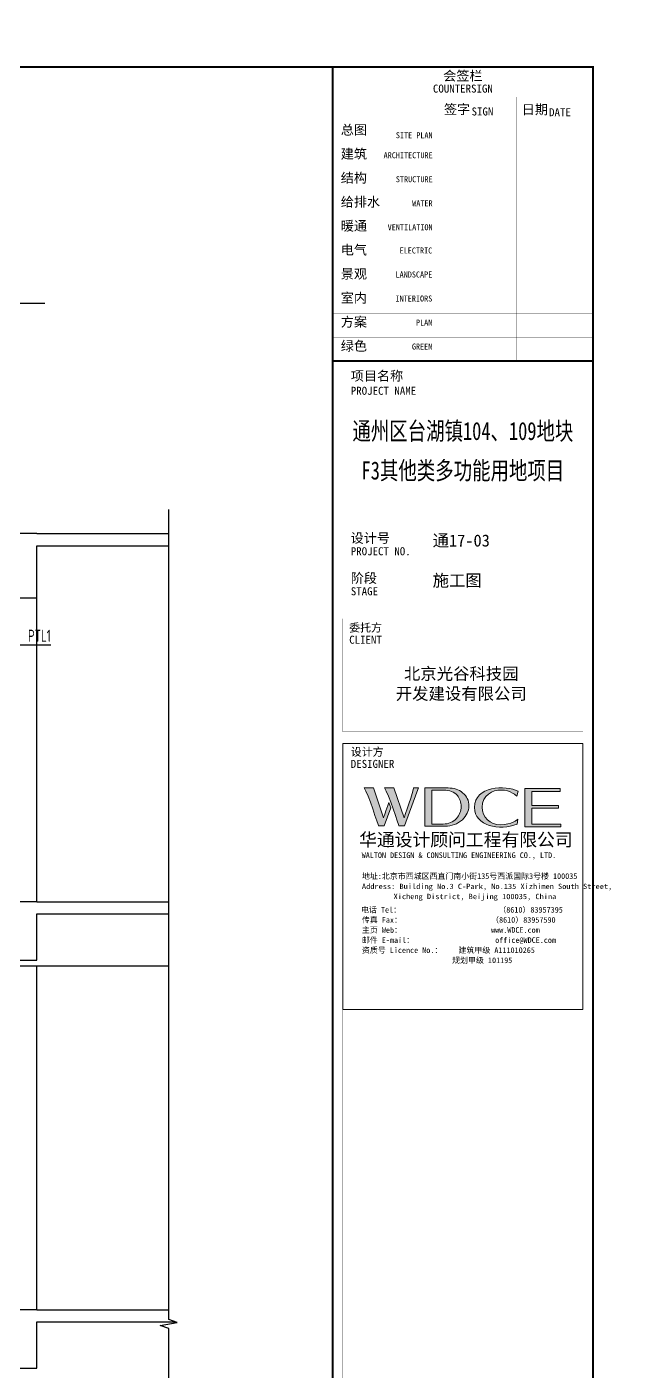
# Model space of a CAD drawing. Extents: x 20383 to 83436, y 6754 to 118707.
# Drawn here: x 75864 to 83436, y 101909 to 118707 of the extents above; entities that cross this region are included whole.
import ezdxf
from ezdxf.enums import TextEntityAlignment as Align

# ---------------------------------------------------------------- set-up
doc = ezdxf.new("R2010")
doc.units = 0
doc.header["$LTSCALE"] = 1000
doc.header["$MEASUREMENT"] = 0
doc.layers.get('0').update_dxf_attribs({"linetype": 'CONTINUOUS'})
doc.layers.get('Defpoints').update_dxf_attribs({"color": 167, "linetype": 'CONTINUOUS'})
for name, color, linetype in [('A_STR-砼墙', 51, 'CONTINUOUS'), ('A_STR-砼柱', 51, 'CONTINUOUS'), ('s-colu', 40, 'CONTINUOUS'), ('s-thin', 3, 'CONTINUOUS'), ('S_TEXT', 7, 'CONTINUOUS'), ('S_THIN', 7, 'CONTINUOUS')]:
    doc.layers.add(name, color=color, linetype=linetype)
doc.styles.add('TSSD_Dimension', font='tssdeng.shx', dxfattribs={"width": 0.7, "bigfont": 'TSSDCHN.SHX'})
doc.styles.add('图签信息$0$hwxh', font='STXIHEI.TTF')
doc.styles.add('图签信息$0$华文细黑', font='STXIHEI.TTF', dxfattribs={"height": 10})

# ---------------------------------------------------------------- blocks, each defined once
blk = doc.blocks.new('图签信息$0$logo2')
h = blk.add_hatch(color=7)
h.paths.add_polyline_path([(19.02, -7.36), (15.84, -7.36), (15.84, -3.97), (18.97, -3.97), (18.97, -4.24), (16.46, -4.24), (16.46, -5.45), (18.81, -5.45), (18.81, -5.69), (16.47, -5.69), (16.47, -7.12), (19.02, -7.12)])
edge = h.paths.add_edge_path()
edge.add_spline(control_points=[(15.26, -4.21), (15.26, -4.21), (15.13, -4.65), (15.13, -4.65), (15.13, -4.65), (14.62, -4.1), (13.73, -4.1), (13.04, -4.1), (12.07, -4.54), (12.08, -5.62), (12.08, -6.49), (12.77, -7.16), (13.73, -7.17), (14.66, -7.17), (15.23, -6.68), (15.23, -6.68), (15.23, -6.68), (15.16, -7.11), (15.16, -7.11), (13.63, -7.7), (11.42, -7.29), (11.41, -5.64), (11.4, -3.72), (14.16, -3.66), (15.26, -4.21)], knot_values=[0, 0, 0, 0, 1, 1, 1, 2, 2, 2, 3, 3, 3, 4, 4, 4, 5, 5, 5, 6, 6, 6, 7, 7, 7, 8, 8, 8, 8], degree=3, periodic=0)
edge = h.paths.add_edge_path(flags=16)
edge.add_spline(control_points=[(10.23, -5.57), (10.23, -5.16), (10.12, -4.83), (9.9, -4.58), (9.63, -4.27), (9.23, -4.12), (8.69, -4.12), (8.69, -4.12), (7.64, -4.12), (7.64, -4.12), (7.64, -4.12), (7.64, -7.1), (7.64, -7.1), (7.64, -7.1), (8.66, -7.1), (8.66, -7.1), (9.13, -7.1), (9.52, -6.93), (9.82, -6.6), (10.09, -6.31), (10.23, -5.96), (10.23, -5.57)], knot_values=[0, 0, 0, 0, 1, 1, 1, 2, 2, 2, 3, 3, 3, 4, 4, 4, 5, 5, 5, 6, 6, 6, 7, 7, 7, 7], degree=3, periodic=0)
edge = h.paths.add_edge_path()
edge.add_spline(control_points=[(10.92, -5.51), (10.92, -5.96), (10.72, -6.37), (10.34, -6.72), (9.92, -7.1), (9.41, -7.29), (8.82, -7.29), (8.82, -7.29), (7.03, -7.29), (7.03, -7.29), (7.03, -7.29), (7.03, -3.92), (7.03, -3.92), (7.03, -3.92), (9.1, -3.92), (9.1, -3.92), (9.59, -3.92), (10.01, -4.06), (10.36, -4.34), (10.73, -4.64), (10.92, -5.03), (10.92, -5.51)], knot_values=[0, 0, 0, 0, 1, 1, 1, 2, 2, 2, 3, 3, 3, 4, 4, 4, 5, 5, 5, 6, 6, 6, 7, 7, 7, 7], degree=3, periodic=0)
at = {"lineweight": 0}
blk.add_lwpolyline([(19.02, -7.36), (15.84, -7.36), (15.84, -3.97), (18.97, -3.97), (18.97, -4.24), (16.46, -4.24), (16.46, -5.45), (18.81, -5.45), (18.81, -5.69), (16.47, -5.69), (16.47, -7.12), (19.02, -7.12), (19.02, -7.36)], dxfattribs=at)
for points, knots in [([(10.92, -5.51), (10.92, -5.96), (10.72, -6.37), (10.34, -6.72), (9.92, -7.1), (9.41, -7.29), (8.82, -7.29), (8.82, -7.29), (7.03, -7.29), (7.03, -7.29), (7.03, -7.29), (7.03, -3.92), (7.03, -3.92), (7.03, -3.92), (9.1, -3.92), (9.1, -3.92), (9.59, -3.92), (10.01, -4.06), (10.36, -4.34), (10.73, -4.64), (10.92, -5.03), (10.92, -5.51)], [0, 0, 0, 0, 1, 1, 1, 2, 2, 2, 3, 3, 3, 4, 4, 4, 5, 5, 5, 6, 6, 6, 7, 7, 7, 7]), ([(10.23, -5.57), (10.23, -5.16), (10.12, -4.83), (9.9, -4.58), (9.63, -4.27), (9.23, -4.12), (8.69, -4.12), (8.69, -4.12), (7.64, -4.12), (7.64, -4.12), (7.64, -4.12), (7.64, -7.1), (7.64, -7.1), (7.64, -7.1), (8.66, -7.1), (8.66, -7.1), (9.13, -7.1), (9.52, -6.93), (9.82, -6.6), (10.09, -6.31), (10.23, -5.96), (10.23, -5.57)], [0, 0, 0, 0, 1, 1, 1, 2, 2, 2, 3, 3, 3, 4, 4, 4, 5, 5, 5, 6, 6, 6, 7, 7, 7, 7]), ([(15.26, -4.21), (15.26, -4.21), (15.13, -4.65), (15.13, -4.65), (15.13, -4.65), (14.62, -4.1), (13.73, -4.1), (13.04, -4.1), (12.07, -4.54), (12.08, -5.62), (12.08, -6.49), (12.77, -7.16), (13.73, -7.17), (14.66, -7.17), (15.23, -6.68), (15.23, -6.68), (15.23, -6.68), (15.16, -7.11), (15.16, -7.11), (13.63, -7.7), (11.42, -7.29), (11.41, -5.64), (11.4, -3.72), (14.16, -3.66), (15.26, -4.21)], [0, 0, 0, 0, 1, 1, 1, 2, 2, 2, 3, 3, 3, 4, 4, 4, 5, 5, 5, 6, 6, 6, 7, 7, 7, 8, 8, 8, 8])]:
    blk.add_open_spline(points, degree=3, knots=knots, dxfattribs=at)
blk = doc.blocks.new('图签信息$0$logo1')
h = blk.add_hatch(color=8)
edge = h.paths.add_edge_path()
edge.add_spline(control_points=[(3.86, -5.21), (3.63, -5.88), (3.39, -6.56), (3.39, -6.56), (3.39, -6.56), (2.5, -3.91), (2.5, -3.91), (2.5, -3.91), (1.8, -3.91), (1.69, -3.91), (2.02, -4.39), (2.95, -7.27), (2.95, -7.27), (2.95, -7.27), (3.44, -7.27), (3.44, -7.27), (3.44, -7.27), (4.03, -5.66), (4.03, -5.66), (4.03, -5.66), (3.86, -5.21), (3.86, -5.21)], knot_values=[0, 0, 0, 0, 1, 1, 1, 2, 2, 2, 3, 3, 3, 4, 4, 4, 5, 5, 5, 6, 6, 6, 7, 7, 7, 7], degree=3, periodic=0)
h = blk.add_hatch(color=7)
edge = h.paths.add_edge_path()
edge.add_spline(control_points=[(6.04, -3.91), (6.09, -4.1), (5.2, -6.56), (5.2, -6.56), (5.2, -6.56), (4.3, -3.91), (4.3, -3.91), (4.3, -3.91), (3.6, -3.91), (3.49, -3.91), (3.82, -4.39), (4.75, -7.27), (4.75, -7.27), (4.75, -7.27), (5.24, -7.27), (5.24, -7.27), (5.24, -7.27), (6.33, -4.3), (6.33, -4.3), (6.33, -4.3), (6.48, -3.91), (6.48, -3.91), (6.48, -3.91), (6.21, -3.91), (6.04, -3.91)], knot_values=[0, 0, 0, 0, 1, 1, 1, 2, 2, 2, 3, 3, 3, 4, 4, 4, 5, 5, 5, 6, 6, 6, 7, 7, 7, 8, 8, 8, 8], degree=3, periodic=0)
at = {"color": 8, "lineweight": 0}
blk.add_open_spline([(3.86, -5.21), (3.63, -5.88), (3.39, -6.56), (3.39, -6.56), (3.39, -6.56), (2.5, -3.91), (2.5, -3.91), (2.5, -3.91), (1.8, -3.91), (1.69, -3.91), (2.02, -4.39), (2.95, -7.27), (2.95, -7.27), (2.95, -7.27), (3.44, -7.27), (3.44, -7.27), (3.44, -7.27), (4.03, -5.66), (4.03, -5.66), (4.03, -5.66), (3.86, -5.21), (3.86, -5.21)], degree=3, knots=[0, 0, 0, 0, 1, 1, 1, 2, 2, 2, 3, 3, 3, 4, 4, 4, 5, 5, 5, 6, 6, 6, 7, 7, 7, 7], dxfattribs=at)
at = {"lineweight": 0}
blk.add_open_spline([(6.04, -3.91), (6.09, -4.1), (5.2, -6.56), (5.2, -6.56), (5.2, -6.56), (4.3, -3.91), (4.3, -3.91), (4.3, -3.91), (3.6, -3.91), (3.49, -3.91), (3.82, -4.39), (4.75, -7.27), (4.75, -7.27), (4.75, -7.27), (5.24, -7.27), (5.24, -7.27), (5.24, -7.27), (6.33, -4.3), (6.33, -4.3), (6.33, -4.3), (6.48, -3.91), (6.48, -3.91), (6.48, -3.91), (6.21, -3.91), (6.04, -3.91)], degree=3, knots=[0, 0, 0, 0, 1, 1, 1, 2, 2, 2, 3, 3, 3, 4, 4, 4, 5, 5, 5, 6, 6, 6, 7, 7, 7, 8, 8, 8, 8], dxfattribs=at)
blk.add_blockref('图签信息$0$logo2', (0, 0))
blk = doc.blocks.new('图签信息$0$时间-logo')
at = {"layer": 'Defpoints', "lineweight": 0}
blk.add_lwpolyline([(0, -23.46), (-21.17, -23.46), (-21.17, 0), (0, 0), (0, -23.46)], dxfattribs=at)
blk.add_blockref('图签信息$0$logo1', (-20.97, 0))
at = {"style": '图签信息$0$hwxh'}
for s, height, p in [('华通设计顾问工程有限公司 ', 1.15, (-19.73, -9.05)), ('WALTON DESIGN & CONSULTING ENGINEERING CO., LTD.', 0.5, (-19.5, -10.1)), ('地址:北京市西城区西直门南小街135号西派国际3号楼 100035', 0.5, (-19.48, -11.94)), ('Address: Building No.3 C-Park, No.135 Xizhimen South Street, ', 0.47, (-19.48, -12.83)), ('Xicheng District, Beijing 100035, China ', 0.47, (-16.69, -13.72)), ('电话 Tel：                        （8610）83957395 ', 0.5, (-19.56, -14.91)), ('传真 Fax：                      （8610）83957590 ', 0.5, (-19.48, -15.8)), ('主页 Web：                      www.WDCE.com ', 0.5, (-19.48, -16.69)), ('邮件 E-mail：                    office@WDCE.com ', 0.5, (-19.48, -17.58)), ('资质号 Licence No.：    建筑甲级 A111010265 ', 0.5, (-19.48, -18.47)), ('   规划甲级 101195', 0.5, (-12.6, -19.36))]:
    blk.add_text(s, height=height, dxfattribs=at).set_placement(p)
blk = doc.blocks.new('图签信息')
at = {"const_width": 0.5}
for points in [[(-65, 574), (-65, 500.5), (0, 500.5), (0, 574)], [(-65, 0), (0, 0), (0, 500.5), (-65, 500.5)]]:
    blk.add_lwpolyline(points, close=True, dxfattribs=at)
at = {"const_width": 0.05}
for points in [[(-65, 566.5), (0, 566.5)], [(-39.14, 566.5), (-39.14, 500.5)], [(-19.1, 566.5), (-19.1, 500.5)], [(-65, 560.5), (0, 560.5)], [(-65, 554.5), (0, 554.5)], [(-65, 548.5), (0, 548.5)], [(-65, 542.5), (0, 542.5)], [(-65, 536.5), (0, 536.5)], [(-65, 530.5), (0, 530.5)], [(-65, 524.5), (0, 524.5)], [(-65, 518.5), (0, 518.5)], [(-65, 512.5), (0, 512.5)], [(-65, 512.5), (0, 512.5)], [(-65, 506.5), (0, 506.5)], [(-65, 500.5), (0, 500.5)], [(-62.5, 450.87), (-2.5, 450.87)], [(-62.5, 440.87), (-2.5, 440.87)], [(-2.5, 407.85), (-2.5, 436.12), (-62.5, 436.12), (-62.5, 407.85)], [(-62.5, 407.85), (-2.5, 407.85)], [(-62.5, 404.92), (-62.5, 227.83)], [(-62.5, 404.92), (-2.5, 404.92)], [(-62.5, 227.83), (-2.5, 227.83), (-2.5, 404.92)], [(-57.5, 338.36), (-7.5, 338.36)], [(-57.5, 288.83), (-7.5, 288.83)]]:
    blk.add_lwpolyline(points, dxfattribs=at)
at = {"ltscale": 0.001, "xscale": 2.834689937531524, "yscale": 2.834689937531524, "zscale": 2.834689937531524}
blk.add_blockref('图签信息$0$时间-logo', (-2.5, 404.92), dxfattribs=at)
at = {"style": '图签信息$0$华文细黑'}
for s, height, p in [('会签栏', 2.4, (-32.5, 573)), ('COUNTERSIGN', 2, (-32.5, 569.6))]:
    blk.add_text(s, height=height, dxfattribs=at).set_placement(p, align=Align.TOP_CENTER)
for s, height, p in [('签字', 2.4, (-37.22, 564.63)), ('日期', 2.4, (-17.79, 564.58)), ('SIGN', 2, (-30.32, 563.88)), ('DATE', 2, (-10.96, 563.7)), ('总图', 2.4, (-63, 559.5)), ('建筑', 2.4, (-63, 553.5)), ('结构', 2.4, (-63, 547.5)), ('给排水', 2.4, (-63, 541.5)), ('暖通', 2.4, (-63, 535.5)), ('电气', 2.4, (-63, 529.5)), ('景观', 2.4, (-63, 523.5)), ('室内', 2.4, (-63, 517.5)), ('方案', 2.4, (-63, 511.5)), ('绿色', 2.4, (-63, 505.5)), ('项目名称', 2.4, (-60.5, 498)), ('PROJECT NAME', 2, (-60.5, 494.08)), ('设计号', 2.4, (-60.54, 457.48)), ('PROJECT NO.', 2, (-60.5, 453.97)), ('阶段', 2.4, (-60.5, 447.47)), ('STAGE', 2, (-60.5, 443.97)), ('委托方', 2, (-60.9, 434.86)), ('CLIENT', 2, (-60.9, 431.86)), ('设计方', 2, (-60.5, 403.83)), ('DESIGNER', 2, (-60.5, 400.83))]:
    blk.add_text(s, height=height, dxfattribs=at).set_placement(p, align=Align.TOP_LEFT)
for s, p in [('SITE PLAN', (-40.06, 557.7)), ('ARCHITECTURE', (-40.06, 552.7)), ('STRUCTURE', (-40.06, 546.7)), ('WATER', (-40.06, 540.7)), ('VENTILATION', (-40.06, 534.7)), ('ELECTRIC', (-40.14, 528.89)), ('LANDSCAPE', (-40.14, 522.89)), ('INTERIORS', (-40.14, 516.89)), ('PLAN', (-40.14, 510.89)), ('GREEN', (-40.14, 504.89))]:
    blk.add_text(s, height=1.5, dxfattribs=at).set_placement(p, align=Align.TOP_RIGHT)
at = {"color": 4, "style": '图签信息$0$华文细黑', "width": 0.75}
for s, p in [('通州区台湖镇104、109地块', (-32.5, 480.78)), ('F3其他类多功能用地项目', (-32.5, 470.91))]:
    blk.add_text(s, height=4.5, dxfattribs=at).set_placement(p, align=Align.CENTER)
at = {"color": 4, "ltscale": 0.001, "char_height": 3, "width": 58.4895, "style": '图签信息$0$华文细黑'}
for s, insert, attachment_point in [('通17-03', (-40.06, 455.51), 4), ('施工图', (-40.06, 445.51), 4), ('北京光谷科技园\\P开发建设有限公司', (-32.9, 419.71), 5)]:
    blk.add_mtext(s, dxfattribs=dict(at, insert=insert, attachment_point=attachment_point))
blk = doc.blocks.new('图签-A1')
at = {"color": 2}
blk.add_blockref('图签信息', (0, 0), dxfattribs=at)

msp = doc.modelspace()

# ---------------------------------------------------------------- linework, layer by layer
for points, const_width in [([(20384.4, 89005.7), (83434.4, 89005.7), (83434.4, 118705.7), (20384.4, 118705.7)], 2.5), ([(79684.4, 118205.7), (21634.4, 118205.7), (21634.4, 89505.7), (79684.4, 89505.7)], 25)]:
    msp.add_lwpolyline(points, close=True, dxfattribs=dict(const_width=const_width))
at = {"layer": 'A_STR-砼墙'}
for p, q in [((75988.6, 112374.1), (77635.4, 112374.1)), ((75988.6, 112224.1), (77635.4, 112224.1)), ((75988.6, 107774.1), (77635.4, 107774.1)), ((75988.6, 107624.1), (77635.4, 107624.1)), ((75988.6, 102674.1), (77635.4, 102674.1)), ((75988.6, 102524.1), (77723.5, 102524.1))]:
    msp.add_line(p, q, dxfattribs=at)
at = {"layer": 'A_STR-砼柱'}
for p, q in [((75988.6, 112374.1), (75588.6, 112374.1)), ((75988.6, 111574.1), (75988.6, 112224.1)), ((75588.6, 111574.1), (75988.6, 111574.1)), ((75988.6, 107774.1), (75588.6, 107774.1)), ((75988.6, 107044.1), (75988.6, 107624.1)), ((75588.6, 107044.1), (75988.6, 107044.1)), ((75988.6, 102674.1), (75588.6, 102674.1)), ((75988.6, 101944.1), (75988.6, 102524.1)), ((75588.6, 101944.1), (75988.6, 101944.1))]:
    msp.add_line(p, q, dxfattribs=at)
at = {"layer": 's-colu'}
for p, q in [((75988.6, 107774.1), (75988.6, 111574.1)), ((71300.1, 106974.1), (77635.4, 106974.1)), ((75988.6, 102674.1), (75988.6, 106974.1)), ((75988.6, 101944.1), (75988.6, 102524.1))]:
    msp.add_line(p, q, dxfattribs=at)
at = {"layer": 's-thin'}
for points in [[(76088.6, 115250.8), (71144.8, 115250.8), (71106.6, 115145.8), (71069.6, 115355.8), (71032.3, 115250.8), (66088.6, 115250.8)], [(77635.4, 92324.1), (77635.4, 102442.9), (77530.4, 102481.1), (77740.4, 102518.1), (77635.4, 102555.4), (77635.4, 112674.1)]]:
    msp.add_lwpolyline(points, dxfattribs=at)
at = {"layer": 'S_THIN'}
msp.add_line((76164, 110982.6), (75709.6, 110982.6), dxfattribs=at)

# ---------------------------------------------------------------- block references
at = {"xscale": 49.99999999999999, "yscale": 49.99999999999999, "zscale": 49.99999999999999, "rotation": 359.9999993233541}
msp.add_blockref('图签-A1', (82934.4, 89505.7), dxfattribs=at)

# ---------------------------------------------------------------- texts
at = {"layer": 'S_TEXT', "ltscale": 99, "style": 'TSSD_Dimension', "width": 0.7}
msp.add_text('PTL1', height=150, dxfattribs=at).set_placement((75878.3, 111023.7))

doc.saveas('drawing.dxf')
